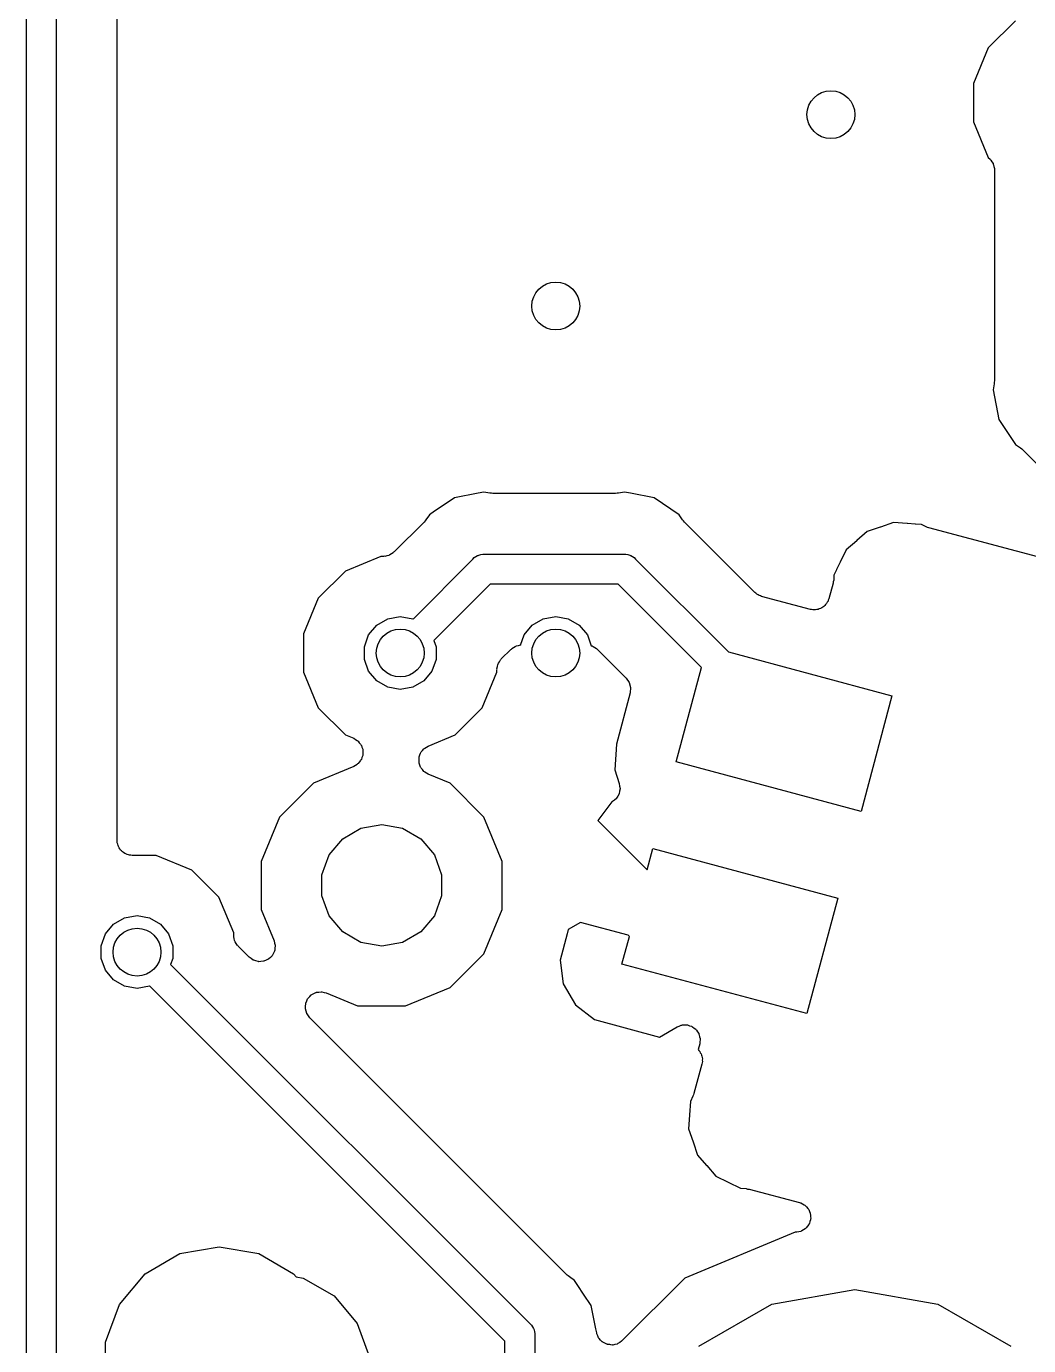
# Model space of a CAD drawing. Extents: x 61 to 194, y -153 to -61.
# Drawn here: x 150.57 to 158.95, y -131.19 to -120.16 of the extents above; entities that cross this region are included whole.
import ezdxf

# ---------------------------------------------------------------- set-up
doc = ezdxf.new("R2010")
doc.units = 0
doc.header["$MEASUREMENT"] = 0
doc.layers.add('BLACK', color=7, linetype='CONTINUOUS')

msp = doc.modelspace()

# ---------------------------------------------------------------- linework, layer by layer
at = {"layer": 'BLACK', "linetype": 'CONTINUOUS'}
for p, q in [((150.825, -118.605), (150.825, -134.281)), ((150.575, -134.327), (150.575, -118.652)), ((151.333, -126.965), (151.333, -118.675)), ((158.842, -120.115), (158.615, -120.342)), ((158.615, -120.342), (158.492, -120.639)), ((158.492, -120.639), (158.492, -120.961)), ((158.492, -120.961), (158.615, -121.258)), ((158.615, -121.258), (158.63, -121.272)), ((158.63, -121.272), (158.633, -121.277)), ((158.633, -121.277), (158.637, -121.281)), ((158.637, -121.281), (158.646, -121.295)), ((158.646, -121.295), (158.655, -121.309)), ((158.655, -121.309), (158.657, -121.314)), ((158.657, -121.314), (158.659, -121.319)), ((158.659, -121.319), (158.662, -121.335)), ((158.662, -121.335), (158.667, -121.351)), ((158.667, -121.351), (158.666, -121.357)), ((158.666, -121.357), (158.667, -121.362)), ((158.667, -121.362), (158.667, -123.125)), ((158.665, -123.15), (158.655, -123.2)), ((158.667, -123.125), (158.665, -123.137)), ((158.665, -123.137), (158.665, -123.15)), ((158.655, -123.2), (158.704, -123.447)), ((158.704, -123.447), (158.799, -123.589)), ((158.799, -123.589), (158.844, -123.656)), ((158.844, -123.656), (158.886, -123.685)), ((158.886, -123.685), (158.895, -123.693)), ((158.895, -123.693), (158.905, -123.701)), ((158.905, -123.701), (159.745, -124.54)), ((154.116, -124.129), (153.986, -124.215)), ((154.153, -124.104), (154.116, -124.129)), ((154.116, -124.129), (154.116, -124.129)), ((154.35, -124.065), (154.153, -124.104)), ((154.4, -124.055), (154.35, -124.065)), ((154.35, -124.065), (154.35, -124.065)), ((154.45, -124.065), (154.4, -124.055)), ((154.463, -124.065), (154.45, -124.065)), ((154.475, -124.067), (154.463, -124.065)), ((155.5, -124.067), (154.475, -124.067)), ((155.512, -124.065), (155.5, -124.067)), ((155.525, -124.065), (155.512, -124.065)), ((155.575, -124.055), (155.525, -124.065)), ((155.625, -124.065), (155.575, -124.055)), ((155.822, -124.104), (155.625, -124.065)), ((155.625, -124.065), (155.625, -124.065)), ((156.031, -124.244), (155.822, -124.104)), ((153.944, -124.244), (153.915, -124.286)), ((153.986, -124.215), (153.944, -124.244)), ((153.986, -124.215), (153.986, -124.215)), ((156.059, -124.286), (156.031, -124.244)), ((153.899, -124.305), (153.65, -124.555)), ((153.907, -124.295), (153.899, -124.305)), ((153.915, -124.286), (153.907, -124.295)), ((156.068, -124.295), (156.059, -124.286)), ((156.075, -124.305), (156.068, -124.295)), ((156.664, -124.894), (156.075, -124.305)), ((157.713, -124.348), (157.603, -124.385)), ((157.714, -124.348), (157.713, -124.348)), ((157.713, -124.348), (157.713, -124.348)), ((157.823, -124.31), (157.714, -124.348)), ((157.938, -124.318), (157.823, -124.31)), ((157.939, -124.318), (157.938, -124.318)), ((158.005, -124.322), (157.939, -124.318)), ((157.939, -124.318), (157.939, -124.318)), ((158.008, -124.323), (158.005, -124.322)), ((158.056, -124.327), (158.008, -124.323)), ((158.095, -124.346), (158.056, -124.327)), ((158.108, -124.35), (158.095, -124.346)), ((158.119, -124.355), (158.108, -124.35)), ((159.623, -124.753), (158.119, -124.355)), ((157.516, -124.462), (157.428, -124.538)), ((157.603, -124.385), (157.516, -124.461)), ((157.516, -124.461), (157.516, -124.461)), ((157.516, -124.461), (157.516, -124.462)), ((153.539, -124.592), (153.242, -124.715)), ((153.56, -124.592), (153.539, -124.592)), ((153.566, -124.591), (153.56, -124.592)), ((153.571, -124.592), (153.566, -124.591)), ((153.587, -124.587), (153.571, -124.592)), ((153.604, -124.584), (153.587, -124.587)), ((153.608, -124.582), (153.604, -124.584)), ((153.614, -124.58), (153.608, -124.582)), ((153.627, -124.571), (153.614, -124.58)), ((153.642, -124.562), (153.627, -124.571)), ((153.645, -124.558), (153.642, -124.562)), ((153.65, -124.555), (153.645, -124.558)), ((154.318, -124.603), (154.333, -124.594)), ((154.333, -124.594), (154.346, -124.585)), ((154.346, -124.585), (154.352, -124.584)), ((154.352, -124.584), (154.357, -124.581)), ((154.357, -124.581), (154.373, -124.578)), ((154.373, -124.578), (154.389, -124.574)), ((154.389, -124.574), (154.405, -124.575)), ((154.405, -124.575), (155.569, -124.575)), ((155.569, -124.575), (155.586, -124.574)), ((155.586, -124.574), (155.602, -124.578)), ((155.602, -124.578), (155.618, -124.581)), ((155.618, -124.581), (155.623, -124.584)), ((155.623, -124.584), (155.628, -124.585)), ((155.628, -124.585), (155.642, -124.594)), ((155.642, -124.594), (155.656, -124.603)), ((157.428, -124.538), (157.378, -124.641)), ((153.808, -125.116), (154.308, -124.615)), ((154.308, -124.615), (154.318, -124.603)), ((155.656, -124.603), (155.667, -124.615)), ((155.667, -124.615), (156.443, -125.391)), ((157.347, -124.704), (157.325, -124.748)), ((157.348, -124.701), (157.347, -124.704)), ((157.377, -124.642), (157.348, -124.701)), ((157.378, -124.641), (157.377, -124.642)), ((157.377, -124.642), (157.377, -124.642)), ((153.242, -124.715), (153.015, -124.942)), ((157.318, -124.817), (157.283, -124.947)), ((157.32, -124.804), (157.318, -124.817)), ((157.323, -124.791), (157.32, -124.804)), ((157.325, -124.748), (157.323, -124.791)), ((154.452, -124.825), (153.981, -125.296)), ((155.523, -124.825), (154.452, -124.825)), ((156.218, -125.52), (155.523, -124.825)), ((156.673, -124.901), (156.664, -124.894)), ((156.681, -124.908), (156.673, -124.901)), ((156.691, -124.913), (156.681, -124.908)), ((156.7, -124.919), (156.691, -124.913)), ((156.711, -124.922), (156.7, -124.919)), ((156.721, -124.927), (156.711, -124.922)), ((157.128, -125.036), (156.721, -124.927)), ((153.015, -124.942), (152.892, -125.239)), ((157.138, -125.037), (157.128, -125.036)), ((157.149, -125.04), (157.138, -125.037)), ((157.16, -125.039), (157.149, -125.04)), ((157.172, -125.04), (157.16, -125.039)), ((157.182, -125.037), (157.172, -125.04)), ((157.193, -125.036), (157.182, -125.037)), ((157.203, -125.031), (157.193, -125.036)), ((157.214, -125.028), (157.203, -125.031)), ((157.223, -125.022), (157.214, -125.028)), ((157.233, -125.018), (157.223, -125.022)), ((157.241, -125.01), (157.233, -125.018)), ((157.25, -125.003), (157.241, -125.01)), ((157.256, -124.994), (157.25, -125.003)), ((157.264, -124.987), (157.256, -124.994)), ((157.269, -124.976), (157.264, -124.987)), ((157.276, -124.967), (157.269, -124.976)), ((157.278, -124.957), (157.276, -124.967)), ((157.283, -124.947), (157.278, -124.957)), ((153.504, -125.167), (153.596, -125.114)), ((153.596, -125.114), (153.7, -125.095)), ((153.7, -125.095), (153.804, -125.114)), ((153.804, -125.114), (153.808, -125.116)), ((154.804, -125.167), (154.896, -125.114)), ((154.896, -125.114), (155, -125.095)), ((155, -125.095), (155.104, -125.114)), ((155.104, -125.114), (155.196, -125.167)), ((152.892, -125.239), (152.892, -125.561)), ((153.4, -125.347), (153.436, -125.248)), ((153.436, -125.248), (153.504, -125.167)), ((154.705, -125.334), (154.736, -125.248)), ((154.736, -125.248), (154.804, -125.167)), ((155.196, -125.167), (155.264, -125.248)), ((155.264, -125.248), (155.297, -125.34)), ((153.4, -125.453), (153.4, -125.347)), ((153.981, -125.296), (154, -125.347)), ((154, -125.347), (154, -125.453)), ((154.545, -125.45), (154.625, -125.37)), ((154.625, -125.37), (154.63, -125.367)), ((154.63, -125.367), (154.633, -125.363)), ((154.633, -125.363), (154.648, -125.354)), ((154.648, -125.354), (154.661, -125.345)), ((154.661, -125.345), (154.667, -125.343)), ((154.667, -125.343), (154.671, -125.341)), ((154.671, -125.341), (154.688, -125.338)), ((154.688, -125.338), (154.704, -125.333)), ((154.704, -125.333), (154.705, -125.334)), ((155.297, -125.34), (155.303, -125.341)), ((155.303, -125.341), (155.308, -125.343)), ((155.308, -125.343), (155.313, -125.345)), ((155.313, -125.345), (155.327, -125.354)), ((155.327, -125.354), (155.341, -125.363)), ((155.341, -125.363), (155.345, -125.367)), ((155.345, -125.367), (155.35, -125.37)), ((155.35, -125.37), (155.589, -125.61)), ((153.436, -125.552), (153.4, -125.453)), ((154, -125.453), (153.964, -125.552)), ((154.52, -125.486), (154.529, -125.473)), ((154.529, -125.473), (154.538, -125.458)), ((154.538, -125.458), (154.542, -125.455)), ((154.542, -125.455), (154.545, -125.45)), ((156.443, -125.391), (157.81, -125.758)), ((152.892, -125.561), (153.015, -125.858)), ((153.504, -125.633), (153.436, -125.552)), ((153.964, -125.552), (153.896, -125.633)), ((154.385, -125.858), (154.508, -125.561)), ((154.508, -125.529), (154.513, -125.513)), ((154.509, -125.534), (154.508, -125.529)), ((154.508, -125.54), (154.509, -125.534)), ((154.508, -125.561), (154.508, -125.54)), ((154.513, -125.513), (154.516, -125.496)), ((154.516, -125.496), (154.518, -125.492)), ((154.518, -125.492), (154.52, -125.486)), ((156.006, -126.31), (156.218, -125.52)), ((153.596, -125.686), (153.504, -125.633)), ((153.7, -125.705), (153.596, -125.686)), ((153.804, -125.686), (153.7, -125.705)), ((153.896, -125.633), (153.804, -125.686)), ((155.589, -125.61), (155.589, -125.61)), ((155.589, -125.61), (155.614, -125.646)), ((155.614, -125.646), (155.626, -125.688)), ((155.626, -125.688), (155.622, -125.732)), ((155.622, -125.732), (155.507, -126.163)), ((157.81, -125.758), (157.552, -126.724)), ((153.015, -125.858), (153.242, -126.085)), ((154.158, -126.085), (154.385, -125.858)), ((153.242, -126.085), (153.311, -126.113)), ((153.311, -126.113), (153.325, -126.122)), ((153.325, -126.122), (153.339, -126.13)), ((153.339, -126.13), (153.343, -126.134)), ((153.343, -126.134), (153.348, -126.137)), ((153.348, -126.137), (153.358, -126.15)), ((153.934, -126.178), (154.158, -126.085)), ((153.358, -126.15), (153.369, -126.162)), ((153.369, -126.162), (153.371, -126.168)), ((153.371, -126.168), (153.375, -126.172)), ((153.375, -126.172), (153.38, -126.188)), ((153.38, -126.188), (153.386, -126.203)), ((153.386, -126.203), (153.386, -126.209)), ((153.386, -126.209), (153.388, -126.214)), ((153.388, -126.247), (153.386, -126.253)), ((153.386, -126.253), (153.386, -126.258)), ((153.388, -126.214), (153.387, -126.231)), ((153.387, -126.231), (153.388, -126.247)), ((153.859, -126.267), (153.865, -126.252)), ((153.865, -126.252), (153.87, -126.236)), ((153.87, -126.236), (153.873, -126.232)), ((153.873, -126.232), (153.876, -126.227)), ((153.876, -126.227), (153.887, -126.214)), ((153.887, -126.214), (153.897, -126.201)), ((153.897, -126.201), (153.902, -126.198)), ((153.902, -126.198), (153.905, -126.194)), ((153.905, -126.194), (153.92, -126.187)), ((153.92, -126.187), (153.934, -126.178)), ((155.507, -126.163), (155.493, -126.377)), ((153.311, -126.348), (152.974, -126.488)), ((153.325, -126.339), (153.311, -126.348)), ((153.339, -126.331), (153.325, -126.339)), ((153.343, -126.327), (153.339, -126.331)), ((153.348, -126.324), (153.343, -126.327)), ((153.358, -126.311), (153.348, -126.324)), ((153.369, -126.299), (153.358, -126.311)), ((153.371, -126.294), (153.369, -126.299)), ((153.375, -126.289), (153.371, -126.294)), ((153.38, -126.273), (153.375, -126.289)), ((153.386, -126.258), (153.38, -126.273)), ((153.857, -126.278), (153.859, -126.273)), ((153.858, -126.295), (153.857, -126.278)), ((153.857, -126.311), (153.858, -126.295)), ((153.859, -126.317), (153.857, -126.311)), ((153.859, -126.273), (153.859, -126.267)), ((153.859, -126.322), (153.859, -126.317)), ((153.865, -126.338), (153.859, -126.322)), ((153.87, -126.354), (153.865, -126.338)), ((153.873, -126.358), (153.87, -126.354)), ((153.876, -126.363), (153.873, -126.358)), ((153.887, -126.375), (153.876, -126.363)), ((157.552, -126.724), (156.006, -126.31)), ((153.897, -126.389), (153.887, -126.375)), ((153.902, -126.392), (153.897, -126.389)), ((153.905, -126.396), (153.902, -126.392)), ((153.92, -126.403), (153.905, -126.396)), ((153.934, -126.412), (153.92, -126.403)), ((154.116, -126.488), (153.934, -126.412)), ((155.493, -126.377), (155.531, -126.491)), ((152.974, -126.488), (152.69, -126.771)), ((154.399, -126.771), (154.116, -126.488)), ((155.529, -126.578), (155.519, -126.596)), ((155.53, -126.577), (155.529, -126.578)), ((155.534, -126.555), (155.53, -126.576)), ((155.53, -126.576), (155.53, -126.577)), ((155.531, -126.491), (155.534, -126.512)), ((155.534, -126.512), (155.538, -126.532)), ((155.538, -126.535), (155.534, -126.555)), ((155.538, -126.532), (155.538, -126.534)), ((155.538, -126.534), (155.538, -126.535)), ((155.47, -126.645), (155.352, -126.799)), ((155.475, -126.642), (155.47, -126.645)), ((155.49, -126.629), (155.475, -126.642)), ((155.507, -126.616), (155.49, -126.629)), ((155.508, -126.614), (155.507, -126.615)), ((155.507, -126.615), (155.507, -126.616)), ((155.519, -126.596), (155.508, -126.614)), ((152.69, -126.771), (152.537, -127.142)), ((154.553, -127.142), (154.399, -126.771)), ((155.352, -126.799), (155.765, -127.211)), ((153.219, -126.953), (153.371, -126.865)), ((153.371, -126.865), (153.545, -126.834)), ((153.545, -126.834), (153.719, -126.865)), ((153.719, -126.865), (153.871, -126.953)), ((151.335, -126.976), (151.333, -126.965)), ((151.335, -126.987), (151.335, -126.976)), ((151.339, -126.997), (151.335, -126.987)), ((151.341, -127.008), (151.339, -126.997)), ((151.346, -127.018), (151.341, -127.008)), ((151.35, -127.028), (151.346, -127.018)), ((153.105, -127.088), (153.219, -126.953)), ((153.871, -126.953), (153.985, -127.088)), ((151.357, -127.037), (151.35, -127.028)), ((151.363, -127.047), (151.357, -127.037)), ((151.371, -127.054), (151.363, -127.047)), ((151.378, -127.062), (151.371, -127.054)), ((151.388, -127.068), (151.378, -127.062)), ((151.397, -127.075), (151.388, -127.068)), ((151.407, -127.079), (151.397, -127.075)), ((151.417, -127.084), (151.407, -127.079)), ((151.428, -127.086), (151.417, -127.084)), ((151.438, -127.09), (151.428, -127.086)), ((151.449, -127.09), (151.438, -127.09)), ((151.46, -127.092), (151.449, -127.09)), ((151.661, -127.092), (151.46, -127.092)), ((151.958, -127.215), (151.661, -127.092)), ((153.045, -127.254), (153.105, -127.088)), ((153.985, -127.088), (154.045, -127.254)), ((155.765, -127.211), (155.812, -127.034)), ((155.812, -127.034), (157.357, -127.448)), ((152.185, -127.442), (151.958, -127.215)), ((152.537, -127.142), (152.537, -127.543)), ((154.553, -127.543), (154.553, -127.142)), ((153.045, -127.43), (153.045, -127.254)), ((154.045, -127.254), (154.045, -127.43)), ((152.308, -127.739), (152.185, -127.442)), ((153.105, -127.596), (153.045, -127.43)), ((154.045, -127.43), (153.985, -127.596)), ((157.357, -127.448), (157.099, -128.414)), ((152.537, -127.543), (152.646, -127.805)), ((154.399, -127.913), (154.553, -127.543)), ((151.236, -127.748), (151.304, -127.667)), ((151.304, -127.667), (151.396, -127.614)), ((151.396, -127.614), (151.5, -127.595)), ((151.5, -127.595), (151.604, -127.614)), ((151.604, -127.614), (151.696, -127.667)), ((151.696, -127.667), (151.764, -127.748)), ((153.219, -127.731), (153.105, -127.596)), ((153.985, -127.596), (153.871, -127.731)), ((155.208, -127.653), (155.104, -127.712)), ((155.606, -127.759), (155.208, -127.653)), ((151.2, -127.847), (151.236, -127.748)), ((151.764, -127.748), (151.8, -127.847)), ((152.308, -127.76), (152.308, -127.739)), ((152.309, -127.766), (152.308, -127.76)), ((152.308, -127.771), (152.309, -127.766)), ((152.313, -127.787), (152.308, -127.771)), ((152.316, -127.804), (152.313, -127.787)), ((153.371, -127.819), (153.219, -127.731)), ((153.871, -127.731), (153.719, -127.819)), ((155.095, -127.746), (155.036, -127.966)), ((155.104, -127.712), (155.095, -127.746)), ((155.095, -127.746), (155.095, -127.746)), ((155.553, -128), (155.615, -127.769)), ((155.615, -127.769), (155.606, -127.759)), ((151.2, -127.953), (151.2, -127.847)), ((151.8, -127.847), (151.8, -127.953)), ((152.318, -127.808), (152.316, -127.804)), ((152.32, -127.814), (152.318, -127.808)), ((152.329, -127.827), (152.32, -127.814)), ((152.338, -127.842), (152.329, -127.827)), ((152.342, -127.845), (152.338, -127.842)), ((152.345, -127.85), (152.342, -127.845)), ((152.438, -127.943), (152.345, -127.85)), ((152.649, -127.892), (152.64, -127.909)), ((152.646, -127.805), (152.65, -127.824)), ((152.65, -127.889), (152.649, -127.892)), ((152.65, -127.824), (152.655, -127.842)), ((152.651, -127.886), (152.65, -127.889)), ((152.653, -127.867), (152.651, -127.886)), ((152.655, -127.848), (152.653, -127.867)), ((152.655, -127.842), (152.654, -127.845)), ((152.654, -127.845), (152.655, -127.848)), ((153.545, -127.85), (153.371, -127.819)), ((153.719, -127.819), (153.545, -127.85)), ((151.236, -128.052), (151.2, -127.953)), ((151.8, -127.953), (151.781, -128.004)), ((151.781, -128.004), (154.785, -131.008)), ((152.454, -127.954), (152.438, -127.943)), ((152.47, -127.966), (152.454, -127.954)), ((152.472, -127.967), (152.47, -127.966)), ((152.475, -127.968), (152.472, -127.967)), ((152.493, -127.973), (152.475, -127.968)), ((152.512, -127.979), (152.493, -127.973)), ((152.514, -127.979), (152.512, -127.979)), ((152.517, -127.98), (152.514, -127.979)), ((152.536, -127.978), (152.517, -127.98)), ((152.556, -127.977), (152.536, -127.978)), ((152.558, -127.976), (152.556, -127.977)), ((152.561, -127.976), (152.558, -127.976)), ((152.579, -127.968), (152.561, -127.976)), ((152.596, -127.96), (152.579, -127.968)), ((152.598, -127.959), (152.596, -127.96)), ((152.601, -127.957), (152.598, -127.959)), ((152.615, -127.944), (152.601, -127.957)), ((152.629, -127.931), (152.615, -127.944)), ((152.63, -127.928), (152.629, -127.931)), ((152.632, -127.926), (152.63, -127.928)), ((152.64, -127.909), (152.632, -127.926)), ((154.116, -128.197), (154.399, -127.913)), ((155.036, -127.966), (155.063, -128.166)), ((157.099, -128.414), (155.553, -128)), ((151.304, -128.133), (151.236, -128.052)), ((151.396, -128.186), (151.304, -128.133)), ((151.5, -128.205), (151.396, -128.186)), ((151.604, -128.186), (151.5, -128.205)), ((151.608, -128.184), (151.604, -128.186)), ((154.575, -131.152), (151.608, -128.184)), ((152.978, -128.247), (152.995, -128.238)), ((152.995, -128.238), (152.998, -128.237)), ((152.998, -128.237), (153.001, -128.236)), ((153.001, -128.236), (153.02, -128.234)), ((153.02, -128.234), (153.039, -128.232)), ((153.039, -128.232), (153.042, -128.233)), ((153.042, -128.233), (153.045, -128.232)), ((153.045, -128.232), (153.063, -128.237)), ((153.063, -128.237), (153.082, -128.241)), ((153.745, -128.35), (154.116, -128.197)), ((155.063, -128.166), (155.164, -128.341)), ((152.909, -128.351), (152.91, -128.331)), ((152.91, -128.331), (152.911, -128.329)), ((152.911, -128.326), (152.919, -128.308)), ((152.911, -128.329), (152.911, -128.326)), ((152.919, -128.308), (152.926, -128.291)), ((152.926, -128.291), (152.928, -128.288)), ((152.928, -128.288), (152.93, -128.286)), ((152.93, -128.286), (152.943, -128.272)), ((152.943, -128.272), (152.956, -128.258)), ((152.956, -128.258), (152.959, -128.257)), ((152.959, -128.257), (152.961, -128.255)), ((152.961, -128.255), (152.978, -128.247)), ((153.082, -128.241), (153.344, -128.35)), ((155.164, -128.341), (155.324, -128.464)), ((152.907, -128.37), (152.909, -128.351)), ((152.908, -128.373), (152.907, -128.37)), ((152.908, -128.375), (152.908, -128.373)), ((152.914, -128.394), (152.908, -128.375)), ((152.919, -128.412), (152.914, -128.394)), ((152.92, -128.415), (152.919, -128.412)), ((152.921, -128.417), (152.92, -128.415)), ((152.933, -128.433), (152.921, -128.417)), ((152.944, -128.449), (152.933, -128.433)), ((155.095, -130.599), (152.944, -128.449)), ((153.344, -128.35), (153.745, -128.35)), ((155.324, -128.464), (155.868, -128.61)), ((155.868, -128.61), (156.016, -128.524)), ((156.016, -128.524), (156.032, -128.518)), ((156.032, -128.518), (156.047, -128.511)), ((156.047, -128.511), (156.053, -128.511)), ((156.053, -128.511), (156.058, -128.509)), ((156.058, -128.509), (156.075, -128.509)), ((156.075, -128.509), (156.091, -128.508)), ((156.091, -128.508), (156.096, -128.509)), ((156.096, -128.509), (156.102, -128.509)), ((156.102, -128.509), (156.118, -128.515)), ((156.118, -128.515), (156.134, -128.519)), ((156.134, -128.519), (156.138, -128.522)), ((156.138, -128.522), (156.143, -128.524)), ((156.143, -128.524), (156.156, -128.535)), ((156.156, -128.535), (156.17, -128.544)), ((156.17, -128.544), (156.173, -128.549)), ((156.173, -128.549), (156.177, -128.553)), ((156.177, -128.553), (156.186, -128.567)), ((156.186, -128.567), (156.195, -128.58)), ((156.203, -128.667), (156.19, -128.715)), ((156.195, -128.58), (156.197, -128.586)), ((156.197, -128.586), (156.199, -128.591)), ((156.199, -128.591), (156.202, -128.607)), ((156.202, -128.607), (156.206, -128.623)), ((156.204, -128.65), (156.203, -128.667)), ((156.207, -128.634), (156.204, -128.65)), ((156.206, -128.623), (156.206, -128.629)), ((156.206, -128.629), (156.207, -128.634)), ((156.19, -128.715), (156.196, -128.723)), ((156.196, -128.723), (156.203, -128.731)), ((156.203, -128.731), (156.208, -128.741)), ((156.208, -128.741), (156.215, -128.751)), ((156.215, -128.751), (156.218, -128.761)), ((156.218, -128.761), (156.222, -128.771)), ((156.222, -128.771), (156.223, -128.782)), ((156.223, -128.782), (156.226, -128.793)), ((156.222, -128.837), (156.155, -129.082)), ((156.223, -128.826), (156.222, -128.837)), ((156.226, -128.815), (156.223, -128.826)), ((156.226, -128.793), (156.225, -128.804)), ((156.225, -128.804), (156.226, -128.815)), ((156.147, -129.104), (156.125, -129.148)), ((156.15, -129.093), (156.147, -129.104)), ((156.155, -129.082), (156.15, -129.093)), ((156.125, -129.148), (156.118, -129.261)), ((156.118, -129.262), (156.11, -129.377)), ((156.118, -129.261), (156.118, -129.261)), ((156.118, -129.261), (156.118, -129.262)), ((156.11, -129.377), (156.148, -129.487)), ((156.148, -129.487), (156.148, -129.487)), ((156.148, -129.487), (156.148, -129.487)), ((156.148, -129.487), (156.185, -129.597)), ((156.185, -129.597), (156.261, -129.684)), ((156.261, -129.684), (156.261, -129.684)), ((156.261, -129.684), (156.262, -129.684)), ((156.262, -129.684), (156.338, -129.772)), ((156.338, -129.772), (156.441, -129.822)), ((156.441, -129.822), (156.442, -129.823)), ((156.442, -129.823), (156.442, -129.823)), ((156.442, -129.823), (156.544, -129.873)), ((156.544, -129.873), (156.592, -129.877)), ((156.592, -129.877), (156.604, -129.88)), ((156.604, -129.88), (156.616, -129.881)), ((156.616, -129.881), (157.037, -129.992)), ((157.037, -129.992), (157.042, -129.995)), ((157.042, -129.995), (157.048, -129.996)), ((157.048, -129.996), (157.062, -130.004)), ((157.062, -130.004), (157.077, -130.011)), ((157.077, -130.011), (157.081, -130.015)), ((157.081, -130.015), (157.086, -130.018)), ((157.086, -130.018), (157.096, -130.03)), ((157.096, -130.03), (157.108, -130.042)), ((157.108, -130.042), (157.111, -130.047)), ((157.111, -130.047), (157.114, -130.052)), ((157.114, -130.052), (157.12, -130.067)), ((157.12, -130.067), (157.127, -130.082)), ((157.127, -130.082), (157.127, -130.088)), ((157.127, -130.088), (157.129, -130.093)), ((157.129, -130.093), (157.129, -130.109)), ((157.129, -130.109), (157.131, -130.126)), ((157.072, -130.22), (157.058, -130.23)), ((157.086, -130.212), (157.072, -130.22)), ((157.09, -130.208), (157.086, -130.212)), ((157.094, -130.205), (157.09, -130.208)), ((157.104, -130.191), (157.094, -130.205)), ((157.114, -130.178), (157.104, -130.191)), ((157.116, -130.173), (157.114, -130.178)), ((157.12, -130.168), (157.116, -130.173)), ((157.124, -130.152), (157.12, -130.168)), ((157.129, -130.137), (157.124, -130.152)), ((157.131, -130.126), (157.129, -130.131)), ((157.129, -130.131), (157.129, -130.137)), ((157.001, -130.242), (156.079, -130.624)), ((157.004, -130.242), (157.001, -130.242)), ((157.01, -130.241), (157.004, -130.242)), ((157.016, -130.241), (157.01, -130.241)), ((157.032, -130.237), (157.016, -130.241)), ((157.048, -130.234), (157.032, -130.237)), ((157.053, -130.231), (157.048, -130.234)), ((157.058, -130.23), (157.053, -130.231)), ((151.567, -130.588), (151.857, -130.42)), ((151.857, -130.42), (152.187, -130.362)), ((152.187, -130.362), (152.517, -130.42)), ((152.517, -130.42), (152.807, -130.588)), ((151.352, -130.844), (151.567, -130.588)), ((152.807, -130.588), (152.829, -130.614)), ((152.829, -130.614), (152.888, -130.624)), ((152.888, -130.624), (153.148, -130.774)), ((155.105, -130.607), (155.095, -130.599)), ((155.114, -130.615), (155.105, -130.607)), ((155.156, -130.644), (155.114, -130.615)), ((155.185, -130.686), (155.156, -130.644)), ((156.079, -130.624), (155.556, -131.147)), ((153.148, -130.774), (153.341, -131.004)), ((155.233, -130.758), (155.185, -130.686)), ((155.185, -130.686), (155.185, -130.686)), ((155.296, -130.853), (155.233, -130.758)), ((156.805, -130.842), (157.5, -130.719)), ((157.5, -130.719), (158.195, -130.842)), ((151.237, -131.159), (151.352, -130.844)), ((155.335, -131.05), (155.296, -130.853)), ((156.195, -131.194), (156.805, -130.842)), ((158.195, -130.842), (158.805, -131.194)), ((153.341, -131.004), (153.443, -131.285)), ((154.785, -131.008), (154.797, -131.018)), ((154.797, -131.018), (154.806, -131.033)), ((154.806, -131.033), (154.815, -131.046)), ((154.815, -131.046), (154.816, -131.052)), ((154.816, -131.052), (154.819, -131.057)), ((154.819, -131.057), (154.822, -131.073)), ((154.822, -131.073), (154.826, -131.089)), ((154.826, -131.089), (154.825, -131.105)), ((154.825, -131.105), (154.825, -134.048)), ((155.342, -131.082), (155.335, -131.05)), ((155.335, -131.05), (155.335, -131.05)), ((155.343, -131.086), (155.342, -131.082)), ((155.344, -131.09), (155.343, -131.086)), ((155.351, -131.106), (155.344, -131.09)), ((151.237, -131.494), (151.237, -131.159)), ((154.575, -134.095), (154.575, -131.152)), ((155.358, -131.123), (155.351, -131.106)), ((155.361, -131.126), (155.358, -131.123)), ((155.362, -131.13), (155.361, -131.126)), ((155.375, -131.143), (155.362, -131.13)), ((155.387, -131.156), (155.375, -131.143)), ((155.391, -131.158), (155.387, -131.156)), ((155.394, -131.161), (155.391, -131.158)), ((155.41, -131.169), (155.394, -131.161)), ((155.426, -131.177), (155.41, -131.169)), ((155.43, -131.178), (155.426, -131.177)), ((155.433, -131.18), (155.43, -131.178)), ((155.451, -131.181), (155.433, -131.18)), ((155.469, -131.184), (155.451, -131.181)), ((155.473, -131.183), (155.469, -131.184)), ((155.477, -131.184), (155.473, -131.183)), ((155.495, -131.179), (155.477, -131.184)), ((155.512, -131.176), (155.495, -131.179)), ((155.516, -131.173), (155.512, -131.176)), ((155.52, -131.172), (155.516, -131.173)), ((155.535, -131.162), (155.52, -131.172)), ((155.55, -131.153), (155.535, -131.162)), ((155.553, -131.149), (155.55, -131.153)), ((155.556, -131.147), (155.553, -131.149))]:
    msp.add_line(p, q, dxfattribs=at)
at = {"layer": 'BLACK'}
for centre in [(157.3, -120.9), (155, -122.5), (153.7, -125.4), (155, -125.4), (151.5, -127.9)]:
    msp.add_circle(centre, 0.2, dxfattribs=at)

doc.saveas('drawing.dxf')
